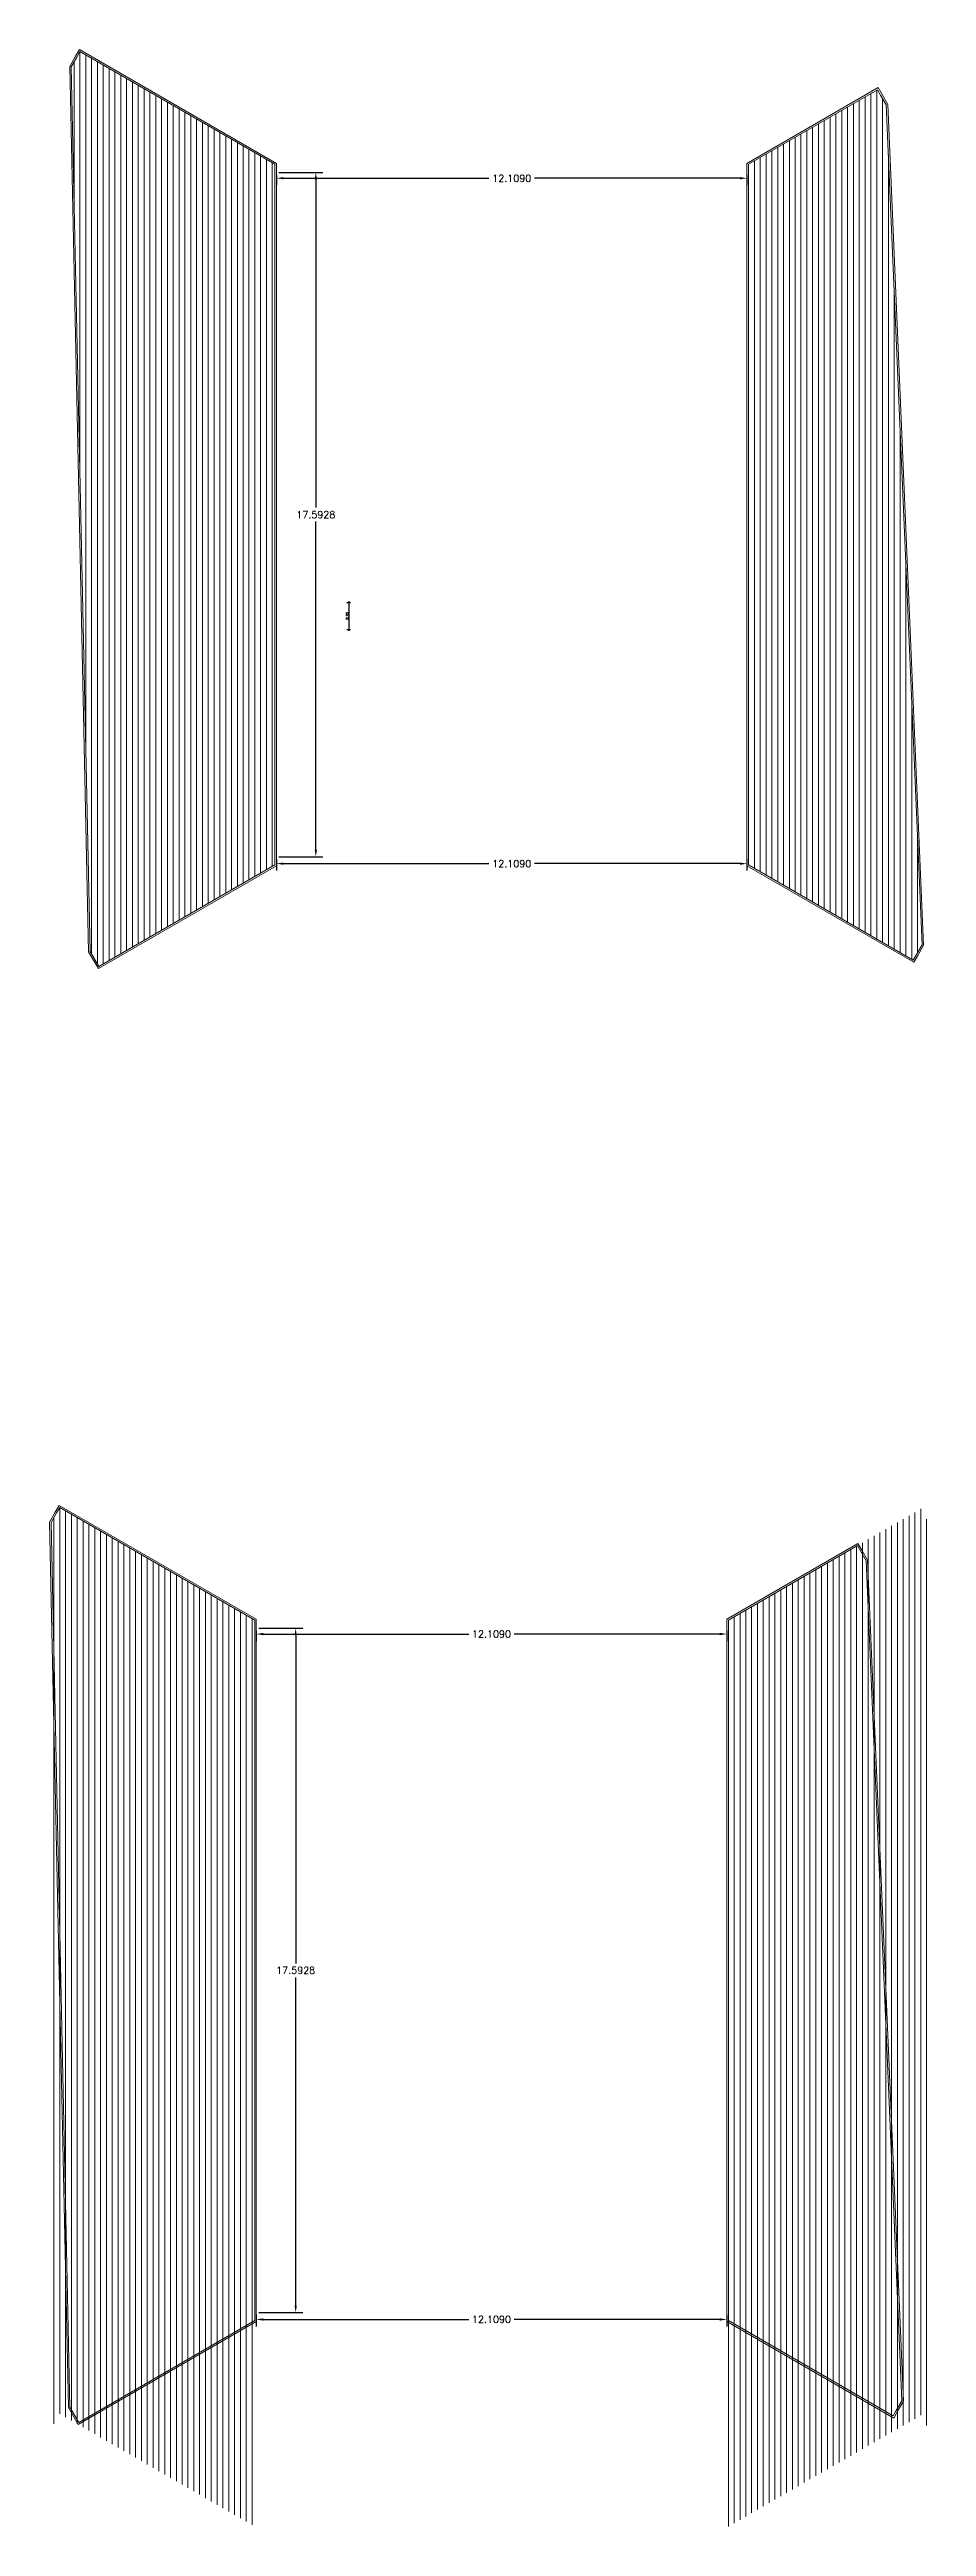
# Model space of a CAD drawing. Header units: metres. Extents: x 1291 to 1536, y 1774 to 1932.
# Drawn here: x 1394 to 1416.6, y 1865.8 to 1929.5 of the extents above; entities that cross this region are included whole.
import ezdxf

# ---------------------------------------------------------------- set-up
doc = ezdxf.new("R2010")
doc.units = ezdxf.units.M
doc.layers.add('Layer1', color=6, linetype='Continuous', lineweight=20)
doc.styles.get("Standard").update_dxf_attribs({"font": 'simplex.shx'})
doc.styles.add('YPSOM-TEXTO', font='romans.shx')
doc.dimstyles.get("Standard").update_dxf_attribs({"dimtxt": 0.18, "dimasz": 0.18, "dimexe": 0.18, "dimexo": 0.0625, "dimgap": 0.09, "dimtad": 0, "dimtih": 1, "dimtoh": 1, "dimdec": 4, "dimzin": 0, "dimdsep": 46, "dimtxsty": 'Standard', "dimcen": 0.09, "dimadec": 0, "dimazin": 0, "dimtfac": 1, "dimtdec": 4, "dimtofl": 0, "dimtmove": 0, "dimatfit": 3, "dimfxl": 1, "dimtolj": 1, "dimtzin": 0, "dimarcsym": 0})
doc.dimstyles.new('YPSOM_25', dxfattribs={"dimscale": 0.025, "dimtxt": 2.5, "dimasz": 1.75, "dimexe": 1.25, "dimexo": 5, "dimtad": 1, "dimzin": 1, "dimdsep": 46, "dimtxsty": 'YPSOM-TEXTO', "dimblk": 'ARCHTICK', "dimcen": 0, "dimdle": 1.25, "dimclrd": 1, "dimclre": 9, "dimclrt": 2, "dimadec": 0, "dimazin": 0, "dimtfac": 1, "dimtmove": 0, "dimatfit": 3, "dimfxl": 1, "dimarcsym": 0})

# ---------------------------------------------------------------- blocks, each defined once
blk = doc.blocks.new('*D400')
at = {"layer": 'Defpoints', "color": 0, "transparency": 16777216}
for p in [(1399.828, 1926.325), (1400.842, 1926.325), (1399.828, 1908.732)]:
    blk.add_point(p, dxfattribs=at)
at = {"layer": 'Layer1', "color": 0, "lineweight": -2, "transparency": 16777216}
for p, q in [((1399.891, 1926.325), (1401.022, 1926.325)), ((1400.842, 1926.145), (1400.842, 1917.709)), ((1400.842, 1908.912), (1400.842, 1917.349)), ((1399.891, 1908.732), (1401.022, 1908.732))]:
    blk.add_line(p, q, dxfattribs=at)
at = {"layer": 'Layer1', "color": 0, "transparency": 16777216}
for points in [[(1400.812, 1926.145), (1400.872, 1926.145), (1400.842, 1926.325)], [(1400.812, 1908.912), (1400.872, 1908.912), (1400.842, 1908.732)]]:
    blk.add_solid(points, dxfattribs=at)
at = {"layer": 'Layer1', "color": 0, "transparency": 16777216, "insert": (1400.842, 1917.529), "char_height": 0.18, "attachment_point": 5}
blk.add_mtext('\\A1;17.5928', dxfattribs=at)
blk = doc.blocks.new('*D401')
at = {"layer": 'Defpoints', "color": 0, "transparency": 16777216}
for p in [(1399.828, 1926.325), (1411.937, 1926.325), (1411.937, 1926.176)]:
    blk.add_point(p, dxfattribs=at)
at = {"layer": 'Layer1', "color": 0, "lineweight": -2, "transparency": 16777216}
for p, q in [((1399.828, 1926.263), (1399.828, 1925.996)), ((1400.008, 1926.176), (1405.296, 1926.176)), ((1411.757, 1926.176), (1406.47, 1926.176)), ((1411.937, 1926.263), (1411.937, 1925.996))]:
    blk.add_line(p, q, dxfattribs=at)
at = {"layer": 'Layer1', "color": 0, "transparency": 16777216}
for points in [[(1400.008, 1926.206), (1400.008, 1926.146), (1399.828, 1926.176)], [(1411.757, 1926.206), (1411.757, 1926.146), (1411.937, 1926.176)]]:
    blk.add_solid(points, dxfattribs=at)
at = {"layer": 'Layer1', "color": 0, "transparency": 16777216, "insert": (1405.883, 1926.176), "char_height": 0.18, "attachment_point": 5}
blk.add_mtext('\\A1;12.1090', dxfattribs=at)
blk = doc.blocks.new('*D402')
at = {"layer": 'Defpoints', "color": 0, "transparency": 16777216}
for p in [(1399.828, 1908.732), (1411.937, 1908.732), (1411.937, 1908.554)]:
    blk.add_point(p, dxfattribs=at)
at = {"layer": 'Layer1', "color": 0, "lineweight": -2, "transparency": 16777216}
for p, q in [((1399.828, 1908.67), (1399.828, 1908.374)), ((1400.008, 1908.554), (1405.296, 1908.554)), ((1411.757, 1908.554), (1406.47, 1908.554)), ((1411.937, 1908.67), (1411.937, 1908.374))]:
    blk.add_line(p, q, dxfattribs=at)
at = {"layer": 'Layer1', "color": 0, "transparency": 16777216}
for points in [[(1400.008, 1908.584), (1400.008, 1908.524), (1399.828, 1908.554)], [(1411.757, 1908.584), (1411.757, 1908.524), (1411.937, 1908.554)]]:
    blk.add_solid(points, dxfattribs=at)
at = {"layer": 'Layer1', "color": 0, "transparency": 16777216, "insert": (1405.883, 1908.554), "char_height": 0.18, "attachment_point": 5}
blk.add_mtext('\\A1;12.1090', dxfattribs=at)
blk = doc.blocks.new('*D423')
at = {"layer": 'Defpoints', "color": 0, "transparency": 16777216}
for p in [(1399.309, 1888.897), (1400.323, 1888.897), (1399.309, 1871.304)]:
    blk.add_point(p, dxfattribs=at)
at = {"layer": 'Layer1', "color": 0, "lineweight": -2, "transparency": 16777216}
for p, q in [((1399.371, 1888.897), (1400.503, 1888.897)), ((1400.323, 1888.717), (1400.323, 1880.28)), ((1400.323, 1871.484), (1400.323, 1879.92)), ((1399.371, 1871.304), (1400.503, 1871.304))]:
    blk.add_line(p, q, dxfattribs=at)
at = {"layer": 'Layer1', "color": 0, "transparency": 16777216}
for points in [[(1400.293, 1888.717), (1400.353, 1888.717), (1400.323, 1888.897)], [(1400.293, 1871.484), (1400.353, 1871.484), (1400.323, 1871.304)]]:
    blk.add_solid(points, dxfattribs=at)
at = {"layer": 'Layer1', "color": 0, "transparency": 16777216, "insert": (1400.323, 1880.1), "char_height": 0.18, "attachment_point": 5}
blk.add_mtext('\\A1;17.5928', dxfattribs=at)
blk = doc.blocks.new('*D424')
at = {"layer": 'Defpoints', "color": 0, "transparency": 16777216}
for p in [(1399.309, 1888.897), (1411.418, 1888.897), (1411.418, 1888.748)]:
    blk.add_point(p, dxfattribs=at)
at = {"layer": 'Layer1', "color": 0, "lineweight": -2, "transparency": 16777216}
for p, q in [((1399.309, 1888.834), (1399.309, 1888.568)), ((1399.489, 1888.748), (1404.776, 1888.748)), ((1411.238, 1888.748), (1405.95, 1888.748)), ((1411.418, 1888.834), (1411.418, 1888.568))]:
    blk.add_line(p, q, dxfattribs=at)
at = {"layer": 'Layer1', "color": 0, "transparency": 16777216}
for points in [[(1399.489, 1888.778), (1399.489, 1888.718), (1399.309, 1888.748)], [(1411.238, 1888.778), (1411.238, 1888.718), (1411.418, 1888.748)]]:
    blk.add_solid(points, dxfattribs=at)
at = {"layer": 'Layer1', "color": 0, "transparency": 16777216, "insert": (1405.363, 1888.748), "char_height": 0.18, "attachment_point": 5}
blk.add_mtext('\\A1;12.1090', dxfattribs=at)
blk = doc.blocks.new('*D425')
at = {"layer": 'Defpoints', "color": 0, "transparency": 16777216}
for p in [(1399.309, 1871.304), (1411.418, 1871.304), (1411.418, 1871.126)]:
    blk.add_point(p, dxfattribs=at)
at = {"layer": 'Layer1', "color": 0, "lineweight": -2, "transparency": 16777216}
for p, q in [((1399.309, 1871.242), (1399.309, 1870.946)), ((1399.489, 1871.126), (1404.776, 1871.126)), ((1411.238, 1871.126), (1405.95, 1871.126)), ((1411.418, 1871.242), (1411.418, 1870.946))]:
    blk.add_line(p, q, dxfattribs=at)
at = {"layer": 'Layer1', "color": 0, "transparency": 16777216}
for points in [[(1399.489, 1871.156), (1399.489, 1871.096), (1399.309, 1871.126)], [(1411.238, 1871.156), (1411.238, 1871.096), (1411.418, 1871.126)]]:
    blk.add_solid(points, dxfattribs=at)
at = {"layer": 'Layer1', "color": 0, "transparency": 16777216, "insert": (1405.363, 1871.126), "char_height": 0.18, "attachment_point": 5}
blk.add_mtext('\\A1;12.1090', dxfattribs=at)
blk = doc.blocks.new('*U420')
at = {"layer": 'Layer1', "color": 2}
for p, q in [((-11.228, 7.188), (-11.228, -4.812)), ((-11.078, 7.448), (-11.078, -4.552)), ((-10.928, 7.362), (-10.928, -4.638)), ((-10.778, 7.275), (-10.778, -4.725)), ((-10.628, 7.188), (-10.628, -4.812)), ((-10.478, 7.102), (-10.478, -4.898)), ((-10.328, 7.015), (-10.328, -4.985)), ((10.478, 7.063), (10.478, -4.937)), ((10.628, 7.15), (10.628, -4.85)), ((10.778, 7.237), (10.778, -4.763)), ((10.928, 7.323), (10.928, -4.677)), ((11.078, 7.41), (11.078, -4.59)), ((11.228, 7.15), (11.228, -4.85)), ((-10.178, 6.929), (-10.178, -5.071)), ((-10.028, 6.842), (-10.028, -5.158)), ((-9.878, 6.755), (-9.878, -5.245)), ((-9.728, 6.669), (-9.728, -5.331)), ((-9.578, 6.582), (-9.578, -5.418)), ((-9.428, 6.496), (-9.428, -5.504)), ((-9.278, 6.409), (-9.278, -5.591)), ((9.278, 6.371), (9.278, -5.629)), ((9.428, 6.457), (9.428, -5.543)), ((9.578, 6.544), (9.578, -5.456)), ((9.728, 6.63), (9.728, -5.37)), ((9.878, 6.717), (9.878, -5.283)), ((10.028, 6.804), (10.028, -5.196)), ((10.178, 6.89), (10.178, -5.11)), ((10.328, 6.977), (10.328, -5.023)), ((-9.128, 6.322), (-9.128, -5.678)), ((-8.978, 6.236), (-8.978, -5.764)), ((-8.828, 6.149), (-8.828, -5.851)), ((-8.678, 6.063), (-8.678, -5.937)), ((-8.528, 5.976), (-8.528, -6.024)), ((-8.378, 5.889), (-8.378, -6.111)), ((-8.228, 5.803), (-8.228, -6.197)), ((8.228, 5.764), (8.228, -6.236)), ((8.378, 5.851), (8.378, -6.149)), ((8.528, 5.937), (8.528, -6.063)), ((8.678, 6.024), (8.678, -5.976)), ((8.828, 6.111), (8.828, -5.889)), ((8.978, 6.197), (8.978, -5.803)), ((9.128, 6.284), (9.128, -5.716)), ((-8.078, 5.716), (-8.078, -6.284)), ((-7.928, 5.629), (-7.928, -6.371)), ((-7.778, 5.543), (-7.778, -6.457)), ((-7.628, 5.456), (-7.628, -6.544)), ((-7.478, 5.37), (-7.478, -6.63)), ((-7.328, 5.283), (-7.328, -6.717)), ((-7.178, 5.196), (-7.178, -6.804)), ((-7.028, 5.11), (-7.028, -6.89)), ((7.178, 5.158), (7.178, -6.842)), ((7.328, 5.245), (7.328, -6.755)), ((7.478, 5.331), (7.478, -6.669)), ((7.628, 5.418), (7.628, -6.582)), ((7.778, 5.504), (7.778, -6.496)), ((7.928, 5.591), (7.928, -6.409)), ((8.078, 5.678), (8.078, -6.322)), ((-6.878, 5.023), (-6.878, -6.977)), ((-6.728, 4.937), (-6.728, -7.063)), ((-6.578, 4.85), (-6.578, -7.15)), ((-6.428, 4.763), (-6.428, -7.237)), ((-6.278, 4.677), (-6.278, -7.323)), ((-6.128, 4.59), (-6.128, -7.41)), ((6.128, 4.552), (6.128, -7.448)), ((6.278, 4.638), (6.278, -7.362)), ((6.428, 4.725), (6.428, -7.275)), ((6.578, 4.812), (6.578, -7.188)), ((6.728, 4.898), (6.728, -7.102)), ((6.878, 4.985), (6.878, -7.015)), ((7.028, 5.071), (7.028, -6.929))]:
    blk.add_line(p, q, dxfattribs=at)
blk = doc.blocks.new('*U422')
at = {"layer": 'Layer1', "color": 0, "linetype": 'ByBlock', "lineweight": -2, "transparency": 16777216}
for p in [(0, 0), (0, -11.3)]:
    blk.add_blockref('*U420', p, dxfattribs=at)
blk = doc.blocks.new('_ArchTick')
at = {"color": 0, "linetype": 'ByBlock', "const_width": 0.15}
blk.add_lwpolyline([(-0.5, -0.5), (0.5, 0.5)], dxfattribs=at)
blk = doc.blocks.new('*D428')
at = {"layer": 'Defpoints', "color": 0, "transparency": 16777216}
for p in [(1401.513, 1915.271), (1401.703, 1915.271), (1401.513, 1914.571)]:
    blk.add_point(p, dxfattribs=at)
at = {"layer": 'Layer1', "color": 9, "lineweight": -2, "transparency": 16777216}
for p, q in [((1401.638, 1915.271), (1401.735, 1915.271)), ((1401.638, 1914.571), (1401.735, 1914.571))]:
    blk.add_line(p, q, dxfattribs=at)
at = {"layer": 'Layer1', "color": 1, "lineweight": -2, "transparency": 16777216}
blk.add_line((1401.703, 1914.54), (1401.703, 1915.303), dxfattribs=at)
at = {"layer": 'Layer1', "color": 1, "lineweight": -2, "transparency": 16777216, "xscale": 0.04375, "yscale": 0.04375, "zscale": 0.04375}
for p, rotation in [((1401.703, 1915.271), 90), ((1401.703, 1914.571), 270)]:
    blk.add_blockref('_ArchTick', p, dxfattribs=dict(at, rotation=rotation))
at = {"layer": 'Layer1', "color": 2, "transparency": 16777216, "insert": (1401.657, 1914.921), "char_height": 0.0625, "attachment_point": 5, "rotation": 90, "style": 'YPSOM-TEXTO'}
blk.add_mtext('0.70', dxfattribs=at)

msp = doc.modelspace()

# ---------------------------------------------------------------- linework, layer by layer
at = {"layer": 'Layer1', "color": 2}
for p, q in [((1394.62177, 1929.16935), (1394.62177, 1925.56667)), ((1394.77177, 1929.42916), (1394.77177, 1918.56405)), ((1394.92177, 1929.34256), (1394.92177, 1917.34256)), ((1395.07177, 1929.25596), (1395.07177, 1917.25596)), ((1395.22177, 1929.16935), (1395.22177, 1917.16935)), ((1395.37177, 1929.08275), (1395.37177, 1917.08275)), ((1395.52177, 1928.99615), (1395.52177, 1916.99615)), ((1395.67177, 1928.90955), (1395.67177, 1916.90955)), ((1395.82177, 1928.82294), (1395.82177, 1916.82294)), ((1395.97177, 1928.73634), (1395.97177, 1916.73634)), ((1396.12177, 1928.64974), (1396.12177, 1916.64974)), ((1396.27177, 1928.56314), (1396.27177, 1916.56314)), ((1396.42177, 1928.47653), (1396.42177, 1916.47653)), ((1396.57177, 1928.38993), (1396.57177, 1916.38993)), ((1396.72177, 1928.30333), (1396.72177, 1916.30333)), ((1396.87177, 1928.21673), (1396.87177, 1916.21673)), ((1414.97729, 1928.26492), (1414.97729, 1916.26492)), ((1415.12729, 1928.35152), (1415.12729, 1916.35152)), ((1415.27729, 1928.43813), (1415.27729, 1916.43813)), ((1415.42729, 1928.22474), (1415.42729, 1916.52473)), ((1397.02177, 1928.13012), (1397.02177, 1916.13012)), ((1397.17177, 1928.04352), (1397.17177, 1916.04352)), ((1397.32177, 1927.95692), (1397.32177, 1915.95692)), ((1397.47177, 1927.87032), (1397.47177, 1915.87032)), ((1397.62177, 1927.78371), (1397.62177, 1915.78371)), ((1397.77177, 1927.69711), (1397.77177, 1915.69711)), ((1397.92177, 1927.61051), (1397.92177, 1915.61051)), ((1413.77729, 1927.5721), (1413.77729, 1915.5721)), ((1413.92729, 1927.6587), (1413.92729, 1915.6587)), ((1414.07729, 1927.74531), (1414.07729, 1915.74531)), ((1414.22729, 1927.83191), (1414.22729, 1915.83191)), ((1414.37729, 1927.91851), (1414.37729, 1915.91851)), ((1414.52729, 1928.00511), (1414.52729, 1916.00511)), ((1414.67729, 1928.09172), (1414.67729, 1916.09172)), ((1414.82729, 1928.17832), (1414.82729, 1916.17832)), ((1398.07177, 1927.5239), (1398.07177, 1915.5239)), ((1398.22177, 1927.4373), (1398.22177, 1915.4373)), ((1398.37177, 1927.3507), (1398.37177, 1915.3507)), ((1398.52177, 1927.2641), (1398.52177, 1915.2641)), ((1398.67177, 1927.17749), (1398.67177, 1915.17749)), ((1398.82177, 1927.09089), (1398.82177, 1915.09089)), ((1398.97177, 1927.00429), (1398.97177, 1915.00429)), ((1412.72729, 1926.96588), (1412.72729, 1914.96588)), ((1412.87729, 1927.05249), (1412.87729, 1915.05249)), ((1413.02729, 1927.13909), (1413.02729, 1915.13909)), ((1413.17729, 1927.22569), (1413.17729, 1915.22569)), ((1413.32729, 1927.31229), (1413.32729, 1915.31229)), ((1413.47729, 1927.3989), (1413.47729, 1915.3989)), ((1413.62729, 1927.4855), (1413.62729, 1915.4855)), ((1399.12177, 1926.91769), (1399.12177, 1914.91769)), ((1399.27177, 1926.83108), (1399.27177, 1914.83108)), ((1399.42177, 1926.74448), (1399.42177, 1914.74448)), ((1399.57177, 1926.65788), (1399.57177, 1914.65788)), ((1399.72177, 1926.57128), (1399.72177, 1914.57128)), ((1411.97729, 1926.53287), (1411.97729, 1914.53287)), ((1412.12729, 1926.61947), (1412.12729, 1914.61947)), ((1412.27729, 1926.70608), (1412.27729, 1914.70608)), ((1412.42729, 1926.79268), (1412.42729, 1914.79268)), ((1412.57729, 1926.87928), (1412.57729, 1914.87928)), ((1415.57729, 1926.77314), (1415.57729, 1916.61133)), ((1415.72729, 1923.25127), (1415.72729, 1916.69793)), ((1415.87729, 1919.7294), (1415.87729, 1916.78454)), ((1411.97729, 1915.23287), (1411.97729, 1908.52436)), ((1416.17729, 1912.68566), (1416.17729, 1906.09949)), ((1416.32729, 1909.1638), (1416.32729, 1906.26508))]:
    msp.add_line(p, q, dxfattribs=at)
at = {"layer": 'Layer1', "color": 4}
for p, q in [((1394.92177, 1918.04256), (1394.92177, 1911.56143)), ((1412.12729, 1915.31947), (1412.12729, 1908.43776))]:
    msp.add_line(p, q, dxfattribs=at)
at = {"layer": 'Layer1', "color": 5}
for p, q in [((1395.07177, 1917.95596), (1395.07177, 1906.2345)), ((1395.22177, 1917.86935), (1395.22177, 1905.97469)), ((1395.37177, 1917.78275), (1395.37177, 1905.97448)), ((1395.52177, 1917.69615), (1395.52177, 1906.06108)), ((1395.67177, 1917.60955), (1395.67177, 1906.14768)), ((1395.82177, 1917.52294), (1395.82177, 1906.23429)), ((1395.97177, 1917.43634), (1395.97177, 1906.32089)), ((1415.72729, 1917.39793), (1415.72729, 1906.35929)), ((1415.87729, 1917.48454), (1415.87729, 1906.27269)), ((1396.12177, 1917.34974), (1396.12177, 1906.40749)), ((1396.27177, 1917.26314), (1396.27177, 1906.49409)), ((1396.42177, 1917.17653), (1396.42177, 1906.5807)), ((1396.57177, 1917.08993), (1396.57177, 1906.6673)), ((1396.72177, 1917.00333), (1396.72177, 1906.7539)), ((1396.87177, 1916.91673), (1396.87177, 1906.8405)), ((1397.02177, 1916.83012), (1397.02177, 1906.92711)), ((1397.17177, 1916.74352), (1397.17177, 1907.01371)), ((1414.67729, 1916.79172), (1414.67729, 1906.96551)), ((1414.82729, 1916.87832), (1414.82729, 1906.87891)), ((1414.97729, 1916.96492), (1414.97729, 1906.79231)), ((1415.12729, 1917.05152), (1415.12729, 1906.7057)), ((1415.27729, 1917.13813), (1415.27729, 1906.6191)), ((1415.42729, 1917.22473), (1415.42729, 1906.5325)), ((1415.57729, 1917.31133), (1415.57729, 1906.4459)), ((1397.32177, 1916.65692), (1397.32177, 1907.10031)), ((1397.47177, 1916.57032), (1397.47177, 1907.18691)), ((1397.62177, 1916.48371), (1397.62177, 1907.27352)), ((1397.77177, 1916.39711), (1397.77177, 1907.36012)), ((1397.92177, 1916.31051), (1397.92177, 1907.44672)), ((1398.07177, 1916.2239), (1398.07177, 1907.53332)), ((1398.22177, 1916.1373), (1398.22177, 1907.61993)), ((1413.62729, 1916.1855), (1413.62729, 1907.57173)), ((1413.77729, 1916.2721), (1413.77729, 1907.48513)), ((1413.92729, 1916.3587), (1413.92729, 1907.39853)), ((1414.07729, 1916.44531), (1414.07729, 1907.31192)), ((1414.22729, 1916.53191), (1414.22729, 1907.22532)), ((1414.37729, 1916.61851), (1414.37729, 1907.13872)), ((1414.52729, 1916.70511), (1414.52729, 1907.05212)), ((1416.02729, 1916.20753), (1416.02729, 1906.18609)), ((1398.37177, 1916.0507), (1398.37177, 1907.70653)), ((1398.52177, 1915.9641), (1398.52177, 1907.79313)), ((1398.67177, 1915.87749), (1398.67177, 1907.87973)), ((1398.82177, 1915.79089), (1398.82177, 1907.96634)), ((1398.97177, 1915.70429), (1398.97177, 1908.05294)), ((1399.12177, 1915.61769), (1399.12177, 1908.13954)), ((1399.27177, 1915.53108), (1399.27177, 1908.22614)), ((1412.42729, 1915.49268), (1412.42729, 1908.26455)), ((1412.57729, 1915.57928), (1412.57729, 1908.17795)), ((1412.72729, 1915.66588), (1412.72729, 1908.09135)), ((1412.87729, 1915.75249), (1412.87729, 1908.00474)), ((1413.02729, 1915.83909), (1413.02729, 1907.91814)), ((1413.17729, 1915.92569), (1413.17729, 1907.83154)), ((1413.32729, 1916.01229), (1413.32729, 1907.74494)), ((1413.47729, 1916.0989), (1413.47729, 1907.65833)), ((1399.42177, 1915.44448), (1399.42177, 1908.31275)), ((1399.57177, 1915.35788), (1399.57177, 1908.39935)), ((1399.72177, 1915.27128), (1399.72177, 1908.48595)), ((1412.27729, 1915.40608), (1412.27729, 1908.35115))]:
    msp.add_line(p, q, dxfattribs=at)
at = {"layer": 'Layer1'}
for points in [[(1394.75713, 1929.4838), (1399.82829, 1926.55596), (1399.82829, 1926.32502), (1399.82829, 1925.97861), (1399.82829, 1909.07861), (1399.82829, 1908.7322), (1399.82829, 1908.50126), (1395.24472, 1905.85494), (1394.99472, 1906.28795), (1394.50713, 1929.05079), (1394.65713, 1929.3106)], [(1394.77177, 1929.42916), (1399.78829, 1926.53287), (1399.78829, 1926.32502), (1399.78829, 1925.97861), (1399.78829, 1909.07861), (1399.78829, 1908.7322), (1399.78829, 1908.52436), (1395.25936, 1905.90958), (1395.03449, 1906.29907), (1394.54736, 1929.04047), (1394.69177, 1929.2906)], [(1411.93729, 1926.55596), (1415.31203, 1928.50437), (1415.41203, 1928.33117), (1415.56203, 1928.07136), (1416.48273, 1906.45431), (1416.33273, 1906.1945), (1416.23273, 1906.02129), (1411.93729, 1908.50126), (1411.93729, 1908.7322), (1411.93729, 1909.07861), (1411.93729, 1925.97861), (1411.93729, 1926.32502)], [(1411.97729, 1926.53287), (1415.29739, 1928.44973), (1415.37739, 1928.31117), (1415.52249, 1928.05986), (1416.44227, 1906.46423), (1416.29809, 1906.2145), (1416.21809, 1906.07593), (1411.97729, 1908.52436), (1411.97729, 1908.7322), (1411.97729, 1909.07861), (1411.97729, 1925.97861), (1411.97729, 1926.32502)], [(1394.23736, 1892.05568), (1399.30852, 1889.12784), (1399.30852, 1888.8969), (1399.30852, 1888.55049), (1399.30852, 1871.65049), (1399.30852, 1871.30408), (1399.30852, 1871.07314), (1394.72495, 1868.42682), (1394.47495, 1868.85983), (1393.98736, 1891.62267), (1394.13736, 1891.88247)], [(1394.252, 1892.00104), (1399.26852, 1889.10475), (1399.26852, 1888.8969), (1399.26852, 1888.55049), (1399.26852, 1871.65049), (1399.26852, 1871.30408), (1399.26852, 1871.09623), (1394.7396, 1868.48146), (1394.51473, 1868.87094), (1394.02759, 1891.61235), (1394.172, 1891.86247)], [(1411.41752, 1889.12784), (1414.79227, 1891.07625), (1414.89227, 1890.90305), (1415.04227, 1890.64324), (1415.96296, 1869.02618), (1415.81296, 1868.76637), (1415.71296, 1868.59317), (1411.41752, 1871.07314), (1411.41752, 1871.30408), (1411.41752, 1871.65049), (1411.41752, 1888.55049), (1411.41752, 1888.8969)], [(1411.45752, 1889.10475), (1414.77763, 1891.02161), (1414.85763, 1890.88305), (1415.00272, 1890.63173), (1415.9225, 1869.03611), (1415.77832, 1868.78637), (1415.69832, 1868.64781), (1411.45752, 1871.09623), (1411.45752, 1871.30408), (1411.45752, 1871.65049), (1411.45752, 1888.55049), (1411.45752, 1888.8969)]]:
    msp.add_lwpolyline(points, close=True, dxfattribs=at)

# ---------------------------------------------------------------- block references
at = {"layer": 'Layer1', "color": 2}
msp.add_blockref('*U422', (1405.32976, 1884.55289), dxfattribs=at)

# ---------------------------------------------------------------- dimensions: what is measured, and where the dimension line sits
at = {"layer": 'Layer1'}
for p1, p2, distance, picture, middle in [((1399.82829, 1908.7322), (1399.82829, 1926.32502), -1.01409, '*D400', (1400.84238, 1917.52861)), ((1399.82829, 1926.32502), (1411.93729, 1926.32502), -0.14921, '*D401', (1405.88279, 1926.17582)), ((1399.82829, 1908.7322), (1411.93729, 1908.73223), -0.17849, '*D402', (1405.88279, 1908.55372)), ((1399.30852, 1871.30408), (1399.30852, 1888.8969), -1.01409, '*D423', (1400.32261, 1880.10049)), ((1399.30852, 1888.8969), (1411.41752, 1888.8969), -0.14921, '*D424', (1405.36302, 1888.74769)), ((1399.30852, 1871.30408), (1411.41752, 1871.3041), -0.17849, '*D425', (1405.36302, 1871.1256))]:
    dim = msp.add_aligned_dim(p1=p1, p2=p2, distance=distance, dimstyle='Standard', dxfattribs=at)
    dim.commit()
    dim.dimension.update_dxf_attribs({"geometry": picture, "text_midpoint": middle})
at = {"layer": 'Layer1', "color": 2}
dim = msp.add_aligned_dim(p1=(1401.51317, 1914.57128), p2=(1401.51317, 1915.27128), distance=-0.19028, dimstyle='YPSOM_25', dxfattribs=at)
dim.commit()
dim.dimension.update_dxf_attribs({"geometry": '*D428', "text_midpoint": (1401.65657, 1914.92128)})

doc.saveas('drawing.dxf')
